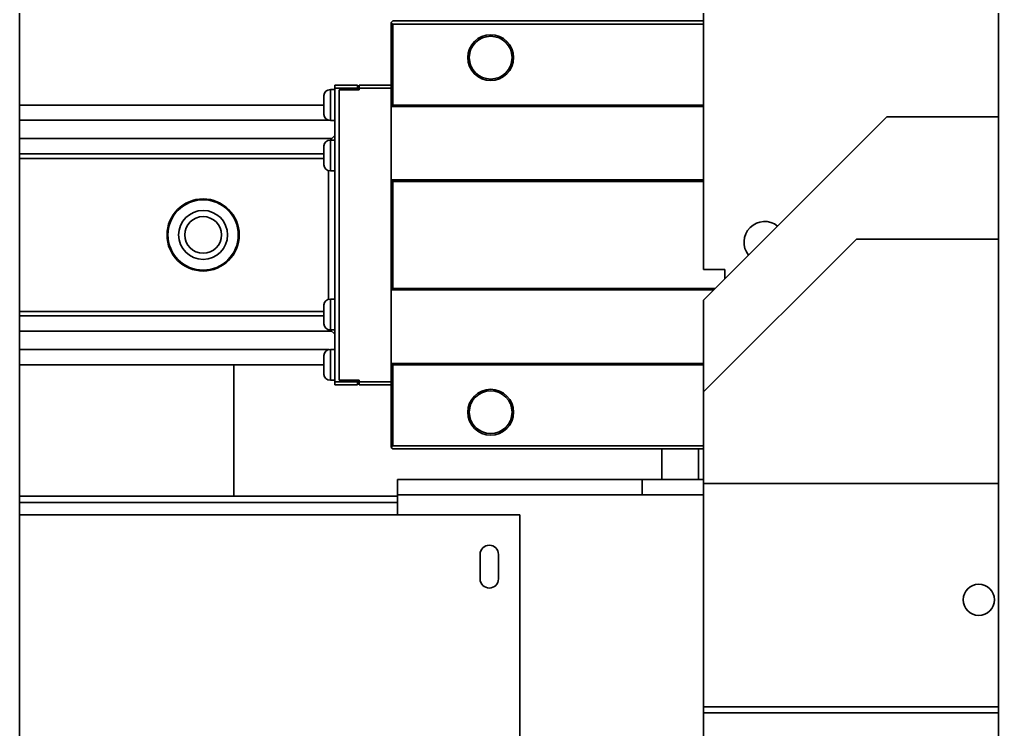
# Model space of a CAD drawing. Header units: millimetres. Extents: x -1052 to 3351, y 0 to 2015.
# Drawn here: x -378.128 to -373.395, y 1688.227 to 1691.662 of the extents above; entities that cross this region are included whole.
import ezdxf

# ---------------------------------------------------------------- set-up
doc = ezdxf.new("R2010")
doc.units = ezdxf.units.MM

msp = doc.modelspace()

# ---------------------------------------------------------------- linework, layer by layer
at = {"color": 7, "linetype": 'Continuous', "lineweight": 35}
for p, q in [((-378.1281, 1693.2956), (-378.1281, 1683.9489)), ((-378.1281, 1693.2956), (-378.1281, 1683.9489)), ((-373.3947, 1693.2956), (-373.3947, 1683.9489)), ((-373.3947, 1693.2956), (-373.3947, 1683.9489)), ((-374.8211, 1690.4522), (-374.8211, 1691.9905)), ((-374.8211, 1690.4522), (-374.8211, 1691.9905)), ((-376.3233, 1691.6554), (-376.3307, 1691.648)), ((-376.3233, 1691.6554), (-376.3307, 1691.648)), ((-376.3307, 1691.648), (-376.3233, 1691.6406)), ((-376.3307, 1691.2413), (-376.3307, 1691.648)), ((-376.3307, 1691.648), (-376.3233, 1691.6406)), ((-376.3307, 1691.2413), (-376.3307, 1691.648)), ((-374.8211, 1691.6554), (-376.3233, 1691.6554)), ((-374.8211, 1691.6554), (-376.3233, 1691.6554)), ((-376.3233, 1691.6406), (-376.3233, 1691.2486)), ((-374.8211, 1691.6406), (-376.3233, 1691.6406)), ((-376.3233, 1691.6406), (-376.3233, 1691.2486)), ((-374.8211, 1691.6406), (-376.3233, 1691.6406)), ((-376.6044, 1691.3448), (-376.4935, 1691.3448)), ((-376.6044, 1691.33), (-376.6044, 1691.3448)), ((-376.6044, 1691.3448), (-376.4935, 1691.3448)), ((-376.6044, 1691.33), (-376.6044, 1691.3448)), ((-376.4935, 1691.3448), (-376.4935, 1691.33)), ((-376.4935, 1691.3448), (-376.4935, 1691.33)), ((-376.4861, 1691.3448), (-376.3307, 1691.3448)), ((-376.4861, 1691.33), (-376.4861, 1691.3448)), ((-376.4861, 1691.3448), (-376.3307, 1691.3448)), ((-376.4861, 1691.33), (-376.4861, 1691.3448)), ((-376.6576, 1691.2877), (-376.657, 1691.2945)), ((-376.6576, 1691.2877), (-376.657, 1691.2945)), ((-376.6576, 1691.2639), (-376.6576, 1691.2877)), ((-376.6576, 1691.2639), (-376.6576, 1691.2877)), ((-376.6044, 1691.3231), (-376.6251, 1691.3231)), ((-376.6251, 1691.3231), (-376.6251, 1691.1742)), ((-376.6044, 1691.3231), (-376.6251, 1691.3231)), ((-376.6251, 1691.3231), (-376.6251, 1691.1742)), ((-376.6044, 1691.33), (-376.4935, 1691.33)), ((-376.6044, 1689.91), (-376.6044, 1691.33)), ((-376.6044, 1691.33), (-376.4935, 1691.33)), ((-376.6044, 1689.91), (-376.6044, 1691.33)), ((-376.5822, 1689.9174), (-376.5822, 1691.3226)), ((-376.4861, 1691.3226), (-376.5822, 1691.3226)), ((-376.4935, 1691.3226), (-376.5822, 1691.3226)), ((-376.5822, 1689.9174), (-376.5822, 1691.3226)), ((-376.4861, 1691.3226), (-376.5822, 1691.3226)), ((-376.4935, 1691.3226), (-376.5822, 1691.3226)), ((-376.4935, 1691.33), (-376.4935, 1691.3226)), ((-376.4935, 1691.33), (-376.4935, 1691.3226)), ((-376.4861, 1691.33), (-376.3307, 1691.33)), ((-376.4861, 1691.3226), (-376.4861, 1691.33)), ((-376.4861, 1691.33), (-376.3307, 1691.33)), ((-376.4861, 1691.3226), (-376.4861, 1691.33)), ((-376.657, 1691.2486), (-378.1281, 1691.2486)), ((-376.657, 1691.2486), (-378.1281, 1691.2486)), ((-376.657, 1691.2639), (-376.6576, 1691.2639)), ((-376.657, 1691.2639), (-376.6576, 1691.2639)), ((-376.657, 1691.2334), (-376.657, 1691.2639)), ((-376.657, 1691.2334), (-376.657, 1691.2639)), ((-376.3233, 1691.2486), (-376.3307, 1691.2413)), ((-376.3233, 1691.2486), (-376.3307, 1691.2413)), ((-374.8211, 1691.2413), (-376.3307, 1691.2413)), ((-376.3307, 1690.8863), (-376.3307, 1691.2413)), ((-374.8211, 1691.2413), (-376.3307, 1691.2413)), ((-376.3307, 1690.8863), (-376.3307, 1691.2413)), ((-374.8211, 1691.2486), (-376.3233, 1691.2486)), ((-374.8211, 1691.2486), (-376.3233, 1691.2486)), ((-376.6576, 1691.2096), (-376.6576, 1691.2334)), ((-376.6576, 1691.2334), (-376.657, 1691.2334)), ((-376.6576, 1691.2096), (-376.6576, 1691.2334)), ((-376.6576, 1691.2334), (-376.657, 1691.2334)), ((-376.657, 1691.2028), (-376.6576, 1691.2096)), ((-376.657, 1691.2028), (-376.6576, 1691.2096)), ((-373.9336, 1691.1918), (-374.8211, 1690.3043)), ((-373.9336, 1691.1918), (-374.8211, 1690.3043)), ((-373.9336, 1691.1918), (-373.3947, 1691.1918)), ((-373.9336, 1691.1918), (-373.3947, 1691.1918)), ((-376.6309, 1691.1747), (-378.1281, 1691.1747)), ((-376.6309, 1691.1747), (-378.1281, 1691.1747)), ((-376.6251, 1691.1742), (-376.6044, 1691.1742)), ((-376.6251, 1691.1742), (-376.6044, 1691.1742)), ((-376.6044, 1691.1007), (-376.6261, 1691.079)), ((-376.6044, 1691.1007), (-376.6261, 1691.079)), ((-378.1281, 1691.0859), (-376.6192, 1691.0859)), ((-378.1281, 1691.0859), (-376.6192, 1691.0859)), ((-376.6576, 1691.0436), (-376.657, 1691.0504)), ((-376.6576, 1691.0436), (-376.657, 1691.0504)), ((-376.6044, 1691.0791), (-376.6251, 1691.0791)), ((-376.6251, 1691.0791), (-376.6251, 1690.9301)), ((-376.6044, 1691.0791), (-376.6251, 1691.0791)), ((-376.6251, 1691.0791), (-376.6251, 1690.9301)), ((-378.1281, 1691.012), (-376.657, 1691.012)), ((-378.1281, 1691.012), (-376.657, 1691.012)), ((-376.6576, 1691.0199), (-376.6576, 1691.0436)), ((-376.6576, 1691.0199), (-376.6576, 1691.0436)), ((-376.657, 1691.0199), (-376.6576, 1691.0199)), ((-376.657, 1691.0199), (-376.6576, 1691.0199)), ((-376.657, 1690.9893), (-376.657, 1691.0199)), ((-376.657, 1690.9893), (-376.657, 1691.0199)), ((-376.6581, 1690.9898), (-378.1281, 1690.9898)), ((-376.6581, 1690.9898), (-378.1281, 1690.9898)), ((-376.6576, 1690.9655), (-376.6576, 1690.9893)), ((-376.6576, 1690.9893), (-376.657, 1690.9893)), ((-376.6576, 1690.9655), (-376.6576, 1690.9893)), ((-376.6576, 1690.9893), (-376.657, 1690.9893)), ((-376.657, 1690.9587), (-376.6576, 1690.9655)), ((-376.657, 1690.9587), (-376.6576, 1690.9655)), ((-376.634, 1690.3087), (-376.634, 1690.9313)), ((-376.634, 1690.3087), (-376.634, 1690.9313)), ((-376.6251, 1690.9301), (-376.6044, 1690.9301)), ((-376.6251, 1690.9301), (-376.6044, 1690.9301)), ((-376.3307, 1690.8863), (-376.3233, 1690.8789)), ((-374.8211, 1690.8863), (-376.3307, 1690.8863)), ((-376.3307, 1690.3537), (-376.3307, 1690.8863)), ((-376.3307, 1690.8863), (-376.3233, 1690.8789)), ((-374.8211, 1690.8863), (-376.3307, 1690.8863)), ((-376.3307, 1690.3537), (-376.3307, 1690.8863)), ((-374.8211, 1690.8789), (-376.3233, 1690.8789)), ((-376.3233, 1690.8789), (-376.3233, 1690.3611)), ((-374.8211, 1690.8789), (-376.3233, 1690.8789)), ((-376.3233, 1690.8789), (-376.3233, 1690.3611)), ((-374.0815, 1690.6001), (-374.8211, 1689.8605)), ((-374.0815, 1690.6001), (-374.8211, 1689.8605)), ((-373.3947, 1690.6001), (-374.0815, 1690.6001)), ((-373.3947, 1690.6001), (-374.0815, 1690.6001)), ((-374.7176, 1690.4522), (-374.8211, 1690.4522)), ((-374.7176, 1690.4522), (-374.8211, 1690.4522)), ((-374.7176, 1690.4078), (-374.7176, 1690.4522)), ((-374.7176, 1690.4078), (-374.7176, 1690.4522)), ((-376.3233, 1690.3611), (-376.3307, 1690.3537)), ((-376.3233, 1690.3611), (-376.3307, 1690.3537)), ((-374.7716, 1690.3537), (-376.3307, 1690.3537)), ((-376.3307, 1690.3537), (-376.3307, 1689.9987)), ((-374.7716, 1690.3537), (-376.3307, 1690.3537)), ((-376.3307, 1690.3537), (-376.3307, 1689.9987)), ((-374.7642, 1690.3611), (-376.3233, 1690.3611)), ((-374.7642, 1690.3611), (-376.3233, 1690.3611)), ((-376.6044, 1690.3099), (-376.6251, 1690.3099)), ((-376.6251, 1690.1609), (-376.6251, 1690.3099)), ((-376.6044, 1690.3099), (-376.6251, 1690.3099)), ((-376.6251, 1690.1609), (-376.6251, 1690.3099)), ((-374.8211, 1690.3043), (-374.8211, 1689.8605)), ((-374.8211, 1690.3043), (-374.8211, 1689.8605)), ((-378.1281, 1690.2502), (-376.6581, 1690.2502)), ((-378.1281, 1690.2502), (-376.6581, 1690.2502)), ((-376.657, 1690.2813), (-376.6576, 1690.2745)), ((-376.657, 1690.2813), (-376.6576, 1690.2745)), ((-376.6576, 1690.2745), (-376.6576, 1690.2507)), ((-376.6576, 1690.2745), (-376.6576, 1690.2507)), ((-376.6576, 1690.2507), (-376.657, 1690.2507)), ((-376.6576, 1690.2507), (-376.657, 1690.2507)), ((-376.657, 1690.2507), (-376.657, 1690.2201)), ((-376.657, 1690.2507), (-376.657, 1690.2201)), ((-376.657, 1690.228), (-378.1281, 1690.228)), ((-376.657, 1690.228), (-378.1281, 1690.228)), ((-376.6576, 1690.2201), (-376.6576, 1690.1964)), ((-376.657, 1690.2201), (-376.6576, 1690.2201)), ((-376.6576, 1690.2201), (-376.6576, 1690.1964)), ((-376.657, 1690.2201), (-376.6576, 1690.2201)), ((-376.6576, 1690.1964), (-376.657, 1690.1896)), ((-376.6576, 1690.1964), (-376.657, 1690.1896)), ((-376.6192, 1690.1541), (-378.1281, 1690.1541)), ((-376.6192, 1690.1541), (-378.1281, 1690.1541)), ((-376.6044, 1690.1393), (-376.6261, 1690.1609)), ((-376.6044, 1690.1393), (-376.6261, 1690.1609)), ((-376.6251, 1690.1609), (-376.6044, 1690.1609)), ((-376.6251, 1690.1609), (-376.6044, 1690.1609)), ((-378.1281, 1690.0653), (-376.6309, 1690.0653)), ((-378.1281, 1690.0653), (-376.6309, 1690.0653)), ((-376.6044, 1690.0658), (-376.6251, 1690.0658)), ((-376.6251, 1689.9169), (-376.6251, 1690.0658)), ((-376.6044, 1690.0658), (-376.6251, 1690.0658)), ((-376.6251, 1689.9169), (-376.6251, 1690.0658)), ((-376.657, 1690.0372), (-376.6576, 1690.0304)), ((-376.657, 1690.0372), (-376.6576, 1690.0304)), ((-376.6576, 1690.0304), (-376.6576, 1690.0066)), ((-376.6576, 1690.0304), (-376.6576, 1690.0066)), ((-376.6576, 1690.0066), (-376.657, 1690.0066)), ((-376.6576, 1690.0066), (-376.657, 1690.0066)), ((-376.657, 1690.0066), (-376.657, 1689.9761)), ((-376.657, 1690.0066), (-376.657, 1689.9761)), ((-376.657, 1689.9913), (-378.1281, 1689.9913)), ((-376.657, 1689.9913), (-378.1281, 1689.9913)), ((-377.0927, 1689.9913), (-377.0927, 1689.3553)), ((-377.0927, 1689.9913), (-377.0927, 1689.3553)), ((-376.6576, 1689.9761), (-376.6576, 1689.9523)), ((-376.657, 1689.9761), (-376.6576, 1689.9761)), ((-376.6576, 1689.9761), (-376.6576, 1689.9523)), ((-376.657, 1689.9761), (-376.6576, 1689.9761)), ((-376.3307, 1689.9987), (-376.3233, 1689.9913)), ((-374.8211, 1689.9987), (-376.3307, 1689.9987)), ((-376.3307, 1689.592), (-376.3307, 1689.9987)), ((-376.3307, 1689.9987), (-376.3233, 1689.9913)), ((-374.8211, 1689.9987), (-376.3307, 1689.9987)), ((-376.3307, 1689.592), (-376.3307, 1689.9987)), ((-374.8211, 1689.9913), (-376.3233, 1689.9913)), ((-376.3233, 1689.9913), (-376.3233, 1689.5994)), ((-374.8211, 1689.9913), (-376.3233, 1689.9913)), ((-376.3233, 1689.9913), (-376.3233, 1689.5994)), ((-376.6576, 1689.9523), (-376.657, 1689.9455)), ((-376.6576, 1689.9523), (-376.657, 1689.9455)), ((-376.6251, 1689.9169), (-376.6044, 1689.9169)), ((-376.6251, 1689.9169), (-376.6044, 1689.9169)), ((-376.4861, 1689.9174), (-376.5822, 1689.9174)), ((-376.4935, 1689.9174), (-376.5822, 1689.9174)), ((-376.4861, 1689.9174), (-376.5822, 1689.9174)), ((-376.4935, 1689.9174), (-376.5822, 1689.9174)), ((-376.4935, 1689.9174), (-376.4935, 1689.91)), ((-376.4935, 1689.9174), (-376.4935, 1689.91)), ((-376.4861, 1689.91), (-376.4861, 1689.9174)), ((-376.4861, 1689.91), (-376.4861, 1689.9174)), ((-376.6044, 1689.91), (-376.4935, 1689.91)), ((-376.6044, 1689.8952), (-376.6044, 1689.91)), ((-376.6044, 1689.91), (-376.4935, 1689.91)), ((-376.6044, 1689.8952), (-376.6044, 1689.91)), ((-376.6044, 1689.8952), (-376.4935, 1689.8952)), ((-376.6044, 1689.8952), (-376.4935, 1689.8952)), ((-376.4935, 1689.91), (-376.4935, 1689.8952)), ((-376.4935, 1689.91), (-376.4935, 1689.8952)), ((-376.4861, 1689.91), (-376.3307, 1689.91)), ((-376.4861, 1689.8952), (-376.4861, 1689.91)), ((-376.4861, 1689.91), (-376.3307, 1689.91)), ((-376.4861, 1689.8952), (-376.4861, 1689.91)), ((-376.4861, 1689.8952), (-376.3307, 1689.8952)), ((-376.4861, 1689.8952), (-376.3307, 1689.8952)), ((-374.8211, 1689.4168), (-374.8211, 1689.8605)), ((-374.8211, 1689.4168), (-374.8211, 1689.8605)), ((-376.3233, 1689.5994), (-376.3307, 1689.592)), ((-376.3233, 1689.5994), (-376.3307, 1689.592)), ((-376.3307, 1689.592), (-376.3233, 1689.5846)), ((-376.3307, 1689.592), (-376.3233, 1689.5846)), ((-374.8211, 1689.5994), (-376.3233, 1689.5994)), ((-374.8211, 1689.5994), (-376.3233, 1689.5994)), ((-374.8211, 1689.5846), (-376.3233, 1689.5846)), ((-374.8211, 1689.5846), (-376.3233, 1689.5846)), ((-375.0218, 1689.4367), (-375.0218, 1689.5846)), ((-375.0218, 1689.4367), (-375.0218, 1689.5846)), ((-374.8443, 1689.4367), (-374.8443, 1689.5846)), ((-374.8443, 1689.4367), (-374.8443, 1689.5846)), ((-376.3003, 1689.3627), (-376.3003, 1689.4367)), ((-375.117, 1689.4367), (-376.3003, 1689.4367)), ((-376.3003, 1689.3627), (-376.3003, 1689.4367)), ((-375.117, 1689.4367), (-376.3003, 1689.4367)), ((-375.117, 1689.4367), (-374.8211, 1689.4367)), ((-375.117, 1689.4367), (-375.117, 1689.3627)), ((-375.117, 1689.4367), (-374.8211, 1689.4367)), ((-375.117, 1689.4367), (-375.117, 1689.3627)), ((-374.8211, 1689.4168), (-374.8211, 1688.3369)), ((-373.3947, 1689.4168), (-374.8211, 1689.4168)), ((-374.8211, 1689.4168), (-374.8211, 1688.3369)), ((-373.3947, 1689.4168), (-374.8211, 1689.4168)), ((-376.3003, 1689.3553), (-378.1281, 1689.3553)), ((-376.3003, 1689.3553), (-378.1281, 1689.3553)), ((-375.117, 1689.3627), (-376.3003, 1689.3627)), ((-376.3003, 1689.2665), (-376.3003, 1689.3627)), ((-375.117, 1689.3627), (-376.3003, 1689.3627)), ((-376.3003, 1689.2665), (-376.3003, 1689.3627)), ((-375.117, 1689.3627), (-374.8211, 1689.3627)), ((-375.117, 1689.3627), (-374.8211, 1689.3627)), ((-376.3003, 1689.3257), (-378.1281, 1689.3257)), ((-376.3003, 1689.3257), (-378.1281, 1689.3257)), ((-375.7086, 1689.2665), (-378.1281, 1689.2665)), ((-375.7086, 1689.2665), (-378.1281, 1689.2665)), ((-375.7086, 1687.8465), (-375.7086, 1689.2665)), ((-375.7086, 1687.8465), (-375.7086, 1689.2665)), ((-375.9009, 1689.0743), (-375.9009, 1688.9559)), ((-375.9009, 1689.0743), (-375.9009, 1688.9559)), ((-375.8122, 1688.9559), (-375.8122, 1689.0743)), ((-375.8122, 1688.9559), (-375.8122, 1689.0743)), ((-373.3947, 1688.3369), (-374.8211, 1688.3369)), ((-374.8211, 1688.3369), (-374.8211, 1688.3074)), ((-373.3947, 1688.3369), (-374.8211, 1688.3369)), ((-374.8211, 1688.3369), (-374.8211, 1688.3074)), ((-374.8211, 1687.7601), (-374.8211, 1688.3074)), ((-374.8211, 1688.3074), (-373.3947, 1688.3074)), ((-374.8211, 1687.7601), (-374.8211, 1688.3074)), ((-374.8211, 1688.3074), (-373.3947, 1688.3074))]:
    msp.add_line(p, q, dxfattribs=at)
for centre, radius in [((-375.85, 1691.4779), 0.1109), ((-375.85, 1691.4779), 0.1109), ((-375.85, 1691.4779), 0.1035), ((-375.85, 1691.4779), 0.1035), ((-377.2406, 1690.62), 0.1745), ((-377.2406, 1690.62), 0.1745), ((-377.2406, 1690.62), 0.1701), ((-377.2406, 1690.62), 0.1701), ((-377.2406, 1690.62), 0.1183), ((-377.2406, 1690.62), 0.1183), ((-377.2406, 1690.62), 0.0888), ((-377.2406, 1690.62), 0.0888), ((-375.85, 1689.7621), 0.1109), ((-375.85, 1689.7621), 0.1109), ((-375.85, 1689.7621), 0.1035), ((-375.85, 1689.7621), 0.1035), ((-373.4899, 1688.8547), 0.0754), ((-373.4899, 1688.8547), 0.0754)]:
    msp.add_circle(centre, radius, dxfattribs=at)
for centre, radius, start, end in [((-376.6251, 1691.2906), 0.0325, 90, 172.9754), ((-376.6251, 1691.2906), 0.0325, 90, 172.9754), ((-376.6251, 1691.2067), 0.0325, 187.0331, 270), ((-376.6251, 1691.2067), 0.0325, 187.0331, 270), ((-376.6251, 1691.0465), 0.0325, 90, 172.9754), ((-376.6251, 1691.0465), 0.0325, 90, 172.9754), ((-376.6251, 1690.9627), 0.0325, 187.0331, 270), ((-376.6251, 1690.9627), 0.0325, 187.0331, 270), ((-374.5253, 1690.5853), 0.0998, 51.0131, 218.9869), ((-374.5253, 1690.5853), 0.0998, 51.0131, 218.9869), ((-376.6251, 1690.2773), 0.0325, 90, 172.9754), ((-376.6251, 1690.2773), 0.0325, 90, 172.9754), ((-376.6251, 1690.1935), 0.0325, 187.0331, 270), ((-376.6251, 1690.1935), 0.0325, 187.0331, 270), ((-376.6251, 1690.0333), 0.0325, 90, 172.9754), ((-376.6251, 1690.0333), 0.0325, 90, 172.9754), ((-376.6251, 1689.9494), 0.0325, 187.0331, 270), ((-376.6251, 1689.9494), 0.0325, 187.0331, 270), ((-375.8566, 1689.0743), 0.0444, 0, 180), ((-375.8566, 1689.0743), 0.0444, 0, 180), ((-375.8566, 1688.9559), 0.0444, 180, 0), ((-375.8566, 1688.9559), 0.0444, 180, 0)]:
    msp.add_arc(centre, radius, start, end, dxfattribs=at)

doc.saveas('drawing.dxf')
